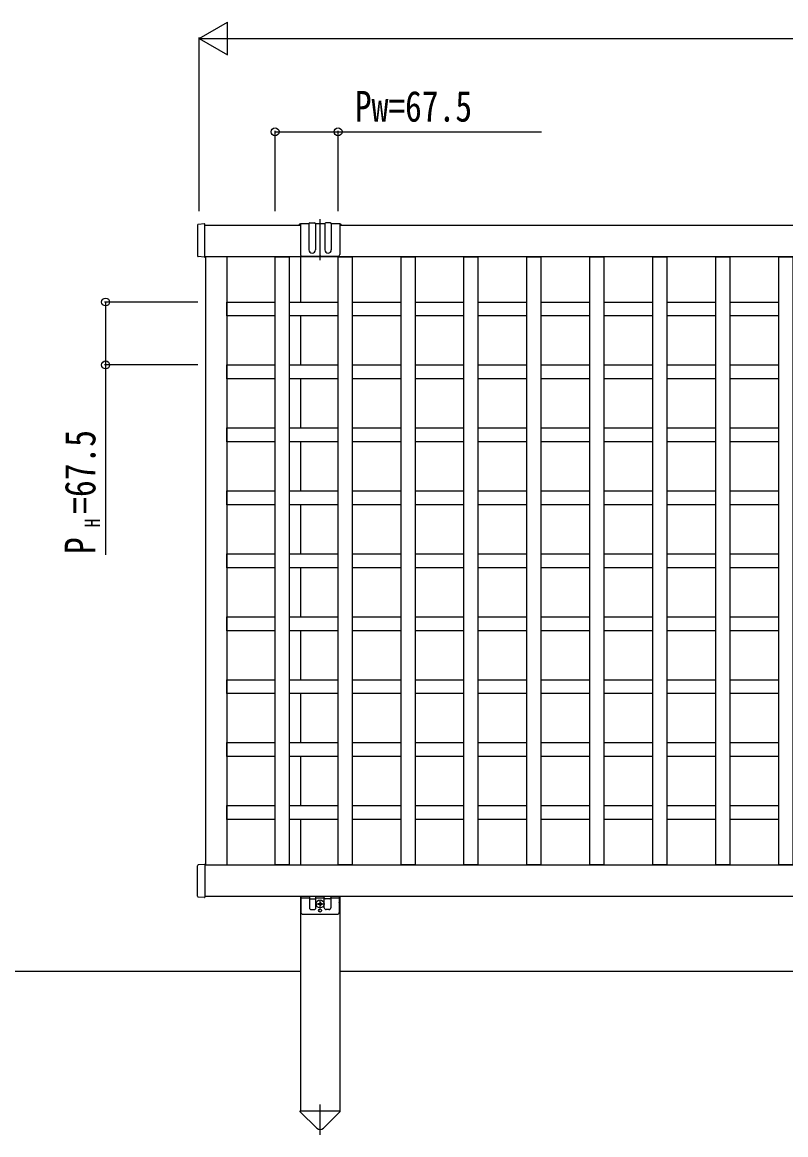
# Model space of a CAD drawing. Units: millimetres, scale not verified. Extents: x -4205 to 4205, y -2970 to 2970.
# Drawn here: x -1655 to -837, y -1306 to -113 of the extents above; entities that cross this region are included whole.
import ezdxf
from ezdxf.enums import TextEntityAlignment as Align

# ---------------------------------------------------------------- set-up
doc = ezdxf.new("R2010")
doc.units = ezdxf.units.MM
doc.header["$LTSCALE"] = 16
doc.layers.add('0-4_YKK_A1', color=4, linetype='Continuous')
doc.layers.add('0-5_YKK_D', color=6, linetype='Continuous')
doc.styles.add('ＭＳ ゴシック', font='')
doc.styles.get('ＭＳ ゴシック').set_extended_font_data('MS Gothic')

msp = doc.modelspace()

# ---------------------------------------------------------------- linework, layer by layer
at = {"layer": '0-4_YKK_A1'}
for p, q in [((-1467.5, -331.01), (-1467.5, -363.65)), ((-1459.82, -329.6), (-1466.56, -330.01)), ((-1459.5, -330.78), (-1357, -330.78)), ((-1348, -329.28), (-1357, -329.28)), ((-1357, -329.28), (-1357, -362.29)), ((-1348, -329.28), (-1348, -357.29)), ((-1347, -328.28), (-1342, -328.28)), ((-1331, -329.28), (-1341, -329.28)), ((-1341, -329.28), (-1341, -357.29)), ((-1336, -368.36), (-1336, -324.58)), ((-1331, -329.28), (-1331, -357.29)), ((-1325, -328.28), (-1330, -328.28)), ((-1315, -329.28), (-1324, -329.28)), ((-1324, -329.28), (-1324, -357.29)), ((-1315, -329.28), (-1315, -362.29)), ((-1315, -330.78), (-616, -330.78)), ((-1459.82, -365.06), (-1466.56, -364.65)), ((530, -364.78), (-1459.5, -364.78)), ((-1459, -364.78), (-1459, -1016.78)), ((-1436, -364.78), (-1436, -1016.78)), ((-1357, -364.78), (-1357, -413.28)), ((-1355, -364.29), (-1336.71, -364.29)), ((-1335.29, -364.29), (-1317, -364.29)), ((-1436, -413.28), (-1384.25, -413.28)), ((-1369.25, -413.28), (-1316.75, -413.28)), ((-1301.75, -413.28), (-1249.25, -413.28)), ((-1234.25, -413.28), (-1181.75, -413.28)), ((-1166.75, -413.28), (-1114.25, -413.28)), ((-1099.25, -413.28), (-1046.75, -413.28)), ((-1031.75, -413.28), (-979.25, -413.28)), ((-964.25, -413.28), (-911.75, -413.28)), ((-896.75, -413.28), (-844.25, -413.28)), ((-1316.75, -428.28), (-1369.25, -428.28)), ((-1357, -428.28), (-1357, -480.78)), ((-1249.25, -428.28), (-1301.75, -428.28)), ((-1181.75, -428.28), (-1234.25, -428.28)), ((-1114.25, -428.28), (-1166.75, -428.28)), ((-1046.75, -428.28), (-1099.25, -428.28)), ((-979.25, -428.28), (-1031.75, -428.28)), ((-911.75, -428.28), (-964.25, -428.28)), ((-844.25, -428.28), (-896.75, -428.28)), ((-1436, -480.78), (-1384.25, -480.78)), ((-1369.25, -480.78), (-1316.75, -480.78)), ((-1301.75, -480.78), (-1249.25, -480.78)), ((-1234.25, -480.78), (-1181.75, -480.78)), ((-1166.75, -480.78), (-1114.25, -480.78)), ((-1099.25, -480.78), (-1046.75, -480.78)), ((-1031.75, -480.78), (-979.25, -480.78)), ((-964.25, -480.78), (-911.75, -480.78)), ((-896.75, -480.78), (-844.25, -480.78)), ((-1316.75, -495.78), (-1369.25, -495.78)), ((-1357, -495.78), (-1357, -548.28)), ((-1249.25, -495.78), (-1301.75, -495.78)), ((-1181.75, -495.78), (-1234.25, -495.78)), ((-1114.25, -495.78), (-1166.75, -495.78)), ((-1046.75, -495.78), (-1099.25, -495.78)), ((-979.25, -495.78), (-1031.75, -495.78)), ((-911.75, -495.78), (-964.25, -495.78)), ((-844.25, -495.78), (-896.75, -495.78)), ((-1436, -548.28), (-1384.25, -548.28)), ((-1369.25, -548.28), (-1316.75, -548.28)), ((-1301.75, -548.28), (-1249.25, -548.28)), ((-1234.25, -548.28), (-1181.75, -548.28)), ((-1166.75, -548.28), (-1114.25, -548.28)), ((-1099.25, -548.28), (-1046.75, -548.28)), ((-1031.75, -548.28), (-979.25, -548.28)), ((-964.25, -548.28), (-911.75, -548.28)), ((-896.75, -548.28), (-844.25, -548.28)), ((-1316.75, -563.28), (-1369.25, -563.28)), ((-1357, -563.28), (-1357, -615.78)), ((-1249.25, -563.28), (-1301.75, -563.28)), ((-1181.75, -563.28), (-1234.25, -563.28)), ((-1114.25, -563.28), (-1166.75, -563.28)), ((-1046.75, -563.28), (-1099.25, -563.28)), ((-979.25, -563.28), (-1031.75, -563.28)), ((-911.75, -563.28), (-964.25, -563.28)), ((-844.25, -563.28), (-896.75, -563.28)), ((-1436, -615.78), (-1384.25, -615.78)), ((-1369.25, -615.78), (-1316.75, -615.78)), ((-1301.75, -615.78), (-1249.25, -615.78)), ((-1234.25, -615.78), (-1181.75, -615.78)), ((-1166.75, -615.78), (-1114.25, -615.78)), ((-1099.25, -615.78), (-1046.75, -615.78)), ((-1031.75, -615.78), (-979.25, -615.78)), ((-964.25, -615.78), (-911.75, -615.78)), ((-896.75, -615.78), (-844.25, -615.78)), ((-1316.75, -630.78), (-1369.25, -630.78)), ((-1357, -630.78), (-1357, -683.28)), ((-1249.25, -630.78), (-1301.75, -630.78)), ((-1181.75, -630.78), (-1234.25, -630.78)), ((-1114.25, -630.78), (-1166.75, -630.78)), ((-1046.75, -630.78), (-1099.25, -630.78)), ((-979.25, -630.78), (-1031.75, -630.78)), ((-911.75, -630.78), (-964.25, -630.78)), ((-844.25, -630.78), (-896.75, -630.78)), ((-1436, -683.28), (-1384.25, -683.28)), ((-1369.25, -683.28), (-1316.75, -683.28)), ((-1301.75, -683.28), (-1249.25, -683.28)), ((-1234.25, -683.28), (-1181.75, -683.28)), ((-1166.75, -683.28), (-1114.25, -683.28)), ((-1099.25, -683.28), (-1046.75, -683.28)), ((-1031.75, -683.28), (-979.25, -683.28)), ((-964.25, -683.28), (-911.75, -683.28)), ((-896.75, -683.28), (-844.25, -683.28)), ((-1316.75, -698.28), (-1369.25, -698.28)), ((-1357, -698.28), (-1357, -750.78)), ((-1249.25, -698.28), (-1301.75, -698.28)), ((-1181.75, -698.28), (-1234.25, -698.28)), ((-1114.25, -698.28), (-1166.75, -698.28)), ((-1046.75, -698.28), (-1099.25, -698.28)), ((-979.25, -698.28), (-1031.75, -698.28)), ((-911.75, -698.28), (-964.25, -698.28)), ((-844.25, -698.28), (-896.75, -698.28)), ((-1436, -750.78), (-1384.25, -750.78)), ((-1369.25, -750.78), (-1316.75, -750.78)), ((-1301.75, -750.78), (-1249.25, -750.78)), ((-1234.25, -750.78), (-1181.75, -750.78)), ((-1166.75, -750.78), (-1114.25, -750.78)), ((-1099.25, -750.78), (-1046.75, -750.78)), ((-1031.75, -750.78), (-979.25, -750.78)), ((-964.25, -750.78), (-911.75, -750.78)), ((-896.75, -750.78), (-844.25, -750.78)), ((-1316.75, -765.78), (-1369.25, -765.78)), ((-1357, -765.78), (-1357, -818.28)), ((-1249.25, -765.78), (-1301.75, -765.78)), ((-1181.75, -765.78), (-1234.25, -765.78)), ((-1114.25, -765.78), (-1166.75, -765.78)), ((-1046.75, -765.78), (-1099.25, -765.78)), ((-979.25, -765.78), (-1031.75, -765.78)), ((-911.75, -765.78), (-964.25, -765.78)), ((-844.25, -765.78), (-896.75, -765.78)), ((-1436, -818.28), (-1384.25, -818.28)), ((-1369.25, -818.28), (-1316.75, -818.28)), ((-1301.75, -818.28), (-1249.25, -818.28)), ((-1234.25, -818.28), (-1181.75, -818.28)), ((-1166.75, -818.28), (-1114.25, -818.28)), ((-1099.25, -818.28), (-1046.75, -818.28)), ((-1031.75, -818.28), (-979.25, -818.28)), ((-964.25, -818.28), (-911.75, -818.28)), ((-896.75, -818.28), (-844.25, -818.28)), ((-1316.75, -833.28), (-1369.25, -833.28)), ((-1357, -833.28), (-1357, -885.78)), ((-1249.25, -833.28), (-1301.75, -833.28)), ((-1181.75, -833.28), (-1234.25, -833.28)), ((-1114.25, -833.28), (-1166.75, -833.28)), ((-1046.75, -833.28), (-1099.25, -833.28)), ((-979.25, -833.28), (-1031.75, -833.28)), ((-911.75, -833.28), (-964.25, -833.28)), ((-844.25, -833.28), (-896.75, -833.28)), ((-1436, -885.78), (-1384.25, -885.78)), ((-1369.25, -885.78), (-1316.75, -885.78)), ((-1301.75, -885.78), (-1249.25, -885.78)), ((-1234.25, -885.78), (-1181.75, -885.78)), ((-1166.75, -885.78), (-1114.25, -885.78)), ((-1099.25, -885.78), (-1046.75, -885.78)), ((-1031.75, -885.78), (-979.25, -885.78)), ((-964.25, -885.78), (-911.75, -885.78)), ((-896.75, -885.78), (-844.25, -885.78)), ((-1316.75, -900.78), (-1369.25, -900.78)), ((-1357, -900.78), (-1357, -953.28)), ((-1249.25, -900.78), (-1301.75, -900.78)), ((-1181.75, -900.78), (-1234.25, -900.78)), ((-1114.25, -900.78), (-1166.75, -900.78)), ((-1046.75, -900.78), (-1099.25, -900.78)), ((-979.25, -900.78), (-1031.75, -900.78)), ((-911.75, -900.78), (-964.25, -900.78)), ((-844.25, -900.78), (-896.75, -900.78)), ((-1436, -953.28), (-1384.25, -953.28)), ((-1369.25, -953.28), (-1316.75, -953.28)), ((-1301.75, -953.28), (-1249.25, -953.28)), ((-1234.25, -953.28), (-1181.75, -953.28)), ((-1166.75, -953.28), (-1114.25, -953.28)), ((-1099.25, -953.28), (-1046.75, -953.28)), ((-1031.75, -953.28), (-979.25, -953.28)), ((-964.25, -953.28), (-911.75, -953.28)), ((-896.75, -953.28), (-844.25, -953.28)), ((-1316.75, -968.28), (-1369.25, -968.28)), ((-1357, -968.28), (-1357, -1016.78)), ((-1249.25, -968.28), (-1301.75, -968.28)), ((-1181.75, -968.28), (-1234.25, -968.28)), ((-1114.25, -968.28), (-1166.75, -968.28)), ((-1046.75, -968.28), (-1099.25, -968.28)), ((-979.25, -968.28), (-1031.75, -968.28)), ((-911.75, -968.28), (-964.25, -968.28)), ((-844.25, -968.28), (-896.75, -968.28)), ((-1467.5, -1050.55), (-1467.5, -1017.91)), ((-1459.82, -1016.5), (-1466.56, -1016.91)), ((-1459.5, -1016.78), (530, -1016.78)), ((-1459.82, -1051.96), (-1466.56, -1051.55)), ((530, -1050.78), (-1459.5, -1050.78)), ((-1357, -1050.78), (-1357, -1280.78)), ((-1356.5, -1050.78), (-1356.5, -1056.82)), ((-1356.5, -1052.28), (-1347.5, -1052.28)), ((-1356.5, -1057.74), (-1356.5, -1067.78)), ((-1347.5, -1050.78), (-1347.5, -1062.78)), ((-1346.5, -1053.28), (-1341.5, -1053.28)), ((-1340.55, -1058.78), (-1331.45, -1058.78)), ((-1340.5, -1062.78), (-1340.5, -1050.78)), ((-1340.5, -1052.28), (-1331.5, -1052.28)), ((-1338.08, -1058.43), (-1338.08, -1059.13)), ((-1338.08, -1058.43), (-1336.85, -1058.43)), ((-1338.08, -1059.13), (-1336.85, -1059.13)), ((-1336.35, -1056.7), (-1335.65, -1056.7)), ((-1336.35, -1056.7), (-1336.35, -1057.93)), ((-1336.35, -1059.63), (-1336.35, -1060.85)), ((-1336.35, -1060.85), (-1335.65, -1060.85)), ((-1336, -1063.33), (-1336, -1054.23)), ((-1335.65, -1056.7), (-1335.65, -1057.93)), ((-1335.65, -1059.63), (-1335.65, -1060.85)), ((-1335.15, -1058.43), (-1333.93, -1058.43)), ((-1335.15, -1059.13), (-1333.93, -1059.13)), ((-1333.93, -1058.43), (-1333.93, -1059.13)), ((-1331.5, -1062.78), (-1331.5, -1050.78)), ((-1325.5, -1053.28), (-1330.5, -1053.28)), ((-1324.5, -1050.78), (-1324.5, -1062.78)), ((-1324.5, -1052.28), (-1315.5, -1052.28)), ((-1315.5, -1050.78), (-1315.5, -1056.82)), ((-1315.5, -1057.74), (-1315.5, -1067.78)), ((-1315, -1050.78), (-1315, -1280.78)), ((-1354.5, -1069.78), (-1317.5, -1069.78)), ((-1345.5, -1064.78), (-1342.5, -1064.78)), ((-1326.5, -1064.78), (-1329.5, -1064.78)), ((-1357, -1131.27), (-1772.72, -1131.27)), ((-1357, -1131.27), (-1772.72, -1131.27)), ((-616, -1131.27), (-1315, -1131.27)), ((-1336, -1306.29), (-1336, -1273.81)), ((-1357.2, -1281.78), (-1357.2, -1280.78)), ((-1357.2, -1280.78), (-1314.8, -1280.78)), ((-1357.2, -1281.78), (-1339.52, -1299.33)), ((-1314.8, -1281.78), (-1332.48, -1299.33)), ((-1314.8, -1280.78), (-1314.8, -1281.78))]:
    msp.add_line(p, q, dxfattribs=at)
for points in [[(-1459.5, -364.76), (-1459.5, -364.08), (-1459.5, -330.58), (-1459.5, -329.9)], [(-1384.25, -428.28), (-1436, -428.28), (-1436, -413.28)], [(-1384.25, -495.78), (-1436, -495.78), (-1436, -480.78)], [(-1384.25, -563.28), (-1436, -563.28), (-1436, -548.28)], [(-1384.25, -630.78), (-1436, -630.78), (-1436, -615.78)], [(-1384.25, -698.28), (-1436, -698.28), (-1436, -683.28)], [(-1384.25, -765.78), (-1436, -765.78), (-1436, -750.78)], [(-1384.25, -833.28), (-1436, -833.28), (-1436, -818.28)], [(-1384.25, -900.78), (-1436, -900.78), (-1436, -885.78)], [(-1384.25, -968.28), (-1436, -968.28), (-1436, -953.28)], [(-1459.5, -1016.8), (-1459.5, -1017.48), (-1459.5, -1050.98), (-1459.5, -1051.66)]]:
    msp.add_lwpolyline(points, dxfattribs=at)
for points in [[(-1369.25, -1016.81), (-1384.25, -1016.81), (-1384.25, -364.81), (-1369.25, -364.81)], [(-1301.75, -1016.81), (-1316.75, -1016.81), (-1316.75, -364.81), (-1301.75, -364.81)], [(-1234.25, -1016.81), (-1249.25, -1016.81), (-1249.25, -364.81), (-1234.25, -364.81)], [(-1166.75, -1016.81), (-1181.75, -1016.81), (-1181.75, -364.81), (-1166.75, -364.81)], [(-1099.25, -1016.81), (-1114.25, -1016.81), (-1114.25, -364.81), (-1099.25, -364.81)], [(-1031.75, -1016.81), (-1046.75, -1016.81), (-1046.75, -364.81), (-1031.75, -364.81)], [(-964.25, -1016.81), (-979.25, -1016.81), (-979.25, -364.81), (-964.25, -364.81)], [(-896.75, -1016.81), (-911.75, -1016.81), (-911.75, -364.81), (-896.75, -364.81)], [(-829.25, -1016.81), (-844.25, -1016.81), (-844.25, -364.81), (-829.25, -364.81)]]:
    msp.add_lwpolyline(points, close=True, dxfattribs=at)
for centre, radius in [((-1336, -1058.78), 4.25), ((-1336, -1065.78), 1.65)]:
    msp.add_circle(centre, radius, dxfattribs=at)
for centre, radius, start, end in [((-1466.5, -331.01), 1, 93.5, 180), ((-1459.8, -329.9), 0.3, 0, 93.5), ((-1357, -331.28), 2, 90, 165.52249), ((-1347, -329.28), 1, 90, 180), ((-1342, -329.28), 1, 0, 90), ((-1330, -329.28), 1, 90, 180), ((-1325, -329.28), 1, 0, 90), ((-1315, -331.28), 2, 14.47751, 90), ((-1344.5, -357.29), 3.5, 180, 0), ((-1327.5, -357.29), 3.5, 180, 0), ((-1466.5, -363.65), 1, 180, 266.5), ((-1459.8, -364.76), 0.3, 266.5, 0), ((-1355, -362.29), 2, 180, 270), ((-1336, -364.99), 1, 44.427, 135.573), ((-1317, -362.29), 2, 270, 0), ((-1466.5, -1017.91), 1, 93.5, 180), ((-1459.8, -1016.8), 0.3, 0, 93.5), ((-1466.5, -1050.55), 1, 180, 266.5), ((-1459.8, -1051.66), 0.3, 266.5, 0), ((-1356.7, -1057.28), 0.5, 293.57818, 66.42182), ((-1346.5, -1052.28), 1, 180, 270), ((-1341.5, -1052.28), 1, 270, 0), ((-1336.85, -1057.93), 0.5, 270, 0), ((-1336.85, -1059.63), 0.5, 0, 90), ((-1335.15, -1057.93), 0.5, 180, 270), ((-1335.15, -1059.63), 0.5, 90, 180), ((-1330.5, -1052.28), 1, 180, 270), ((-1325.5, -1052.28), 1, 270, 0), ((-1315.3, -1057.28), 0.5, 113.57818, 246.42182), ((-1354.5, -1067.78), 2, 180, 270), ((-1345.5, -1062.78), 2, 180, 270), ((-1342.5, -1062.78), 2, 270, 0), ((-1329.5, -1062.78), 2, 180, 270), ((-1326.5, -1062.78), 2, 270, 0), ((-1317.5, -1067.78), 2, 270, 0), ((-1336, -1295.78), 5, 225.20979, 314.79021)]:
    msp.add_arc(centre, radius, start, end, dxfattribs=at)
at = {"layer": '0-5_YKK_D'}
for p, q in [((-1465.5, -130.78), (-1435.19, -113.28)), ((-1435.19, -148.28), (-1435.19, -113.28)), ((-1465.5, -315.78), (-1465.5, -129.78)), ((-1465.5, -130.78), (-1435.19, -148.28)), ((-1465.5, -130.78), (-1404.88, -130.78)), ((-1430.5, -130.78), (499.5, -130.78)), ((-1384.25, -315.78), (-1384.25, -229.77)), ((-1316.75, -315.78), (-1316.75, -229.77)), ((-1467, -413.28), (-1567, -413.28)), ((-1467, -480.78), (-1567, -480.78))]:
    msp.add_line(p, q, dxfattribs=at)
for points in [[(-1384.25, -230.77), (-1316.75, -230.77), (-1098.55, -230.77)], [(-1566, -413.28), (-1566, -480.78), (-1566, -684.58)]]:
    msp.add_lwpolyline(points, dxfattribs=at)
for centre in [(-1384.25, -230.77), (-1316.75, -230.77), (-1566, -413.28), (-1566, -480.78)]:
    msp.add_circle(centre, 4.25, dxfattribs=at)

# ---------------------------------------------------------------- texts
at = {"layer": '0-5_YKK_D', "style": 'ＭＳ ゴシック', "width": 0.8}
msp.add_text('Pw=67.5', height=32.99, dxfattribs=at).set_placement((-1298.75, -229.77), align=Align.BOTTOM_LEFT)
for s, height, p in [('=67.5', 32.99, (-1567, -640.38)), ('H', 16.5, (-1567, -654.78)), ('P', 32.99, (-1567, -683.58))]:
    msp.add_text(s, height=height, rotation=90, dxfattribs=at).set_placement(p, align=Align.BOTTOM_LEFT)

doc.saveas('drawing.dxf')
